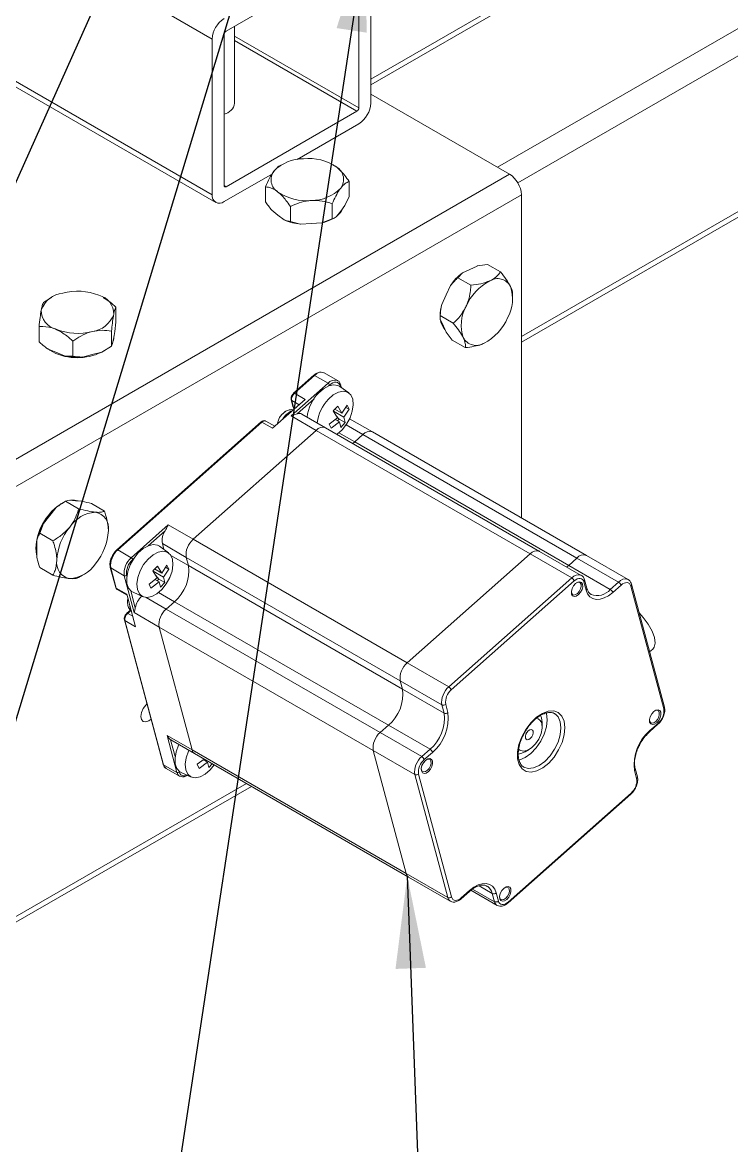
# Model space of a CAD drawing. Header units: millimetres. Extents: x 15 to 589, y 5 to 415.
# Drawn here: x 278.84 to 304.14, y 116.8 to 156.88 of the extents above; entities that cross this region are included whole.
import ezdxf

# ---------------------------------------------------------------- set-up
doc = ezdxf.new("R2010")
doc.units = ezdxf.units.MM
doc.dimstyles.new('SLDDIMSTYLE0', dxfattribs={"dimtxt": 0.18, "dimasz": 3.302, "dimexe": 0, "dimexo": 0.0625, "dimgap": 0, "dimtad": 0, "dimtih": 1, "dimtoh": 1, "dimdec": 0, "dimrnd": 1e-09, "dimzin": 0, "dimdsep": 46, "dimtxsty": 'Standard', "dimsah": 1, "dimcen": 0.09, "dimadec": 0, "dimazin": 0, "dimtfac": 3.302, "dimtdec": 0, "dimtofl": 0, "dimtmove": 0, "dimatfit": 3, "dimfxl": 1, "dimfrac": 2, "dimtolj": 1, "dimtzin": 0, "dimarcsym": 0})

msp = doc.modelspace()

# ---------------------------------------------------------------- linework, layer by layer
at = {"color": 7, "linetype": 'Continuous', "lineweight": 15}
for p, q in [((386.637, 209.908), (291.27, 154.853)), ((296.644, 145.466), (392.348, 200.715)), ((213.955, 191.897), (285.737, 150.458)), ((291.27, 153.998), (291.27, 159.551)), ((290.775, 159.265), (286.108, 156.571)), ((290.845, 153.835), (290.845, 159.224)), ((286.413, 153.998), (286.413, 156.747)), ((286.037, 156.448), (286.037, 151.059)), ((285.613, 156.285), (285.613, 150.732)), ((296.219, 151.467), (291.27, 154.325)), ((286.108, 151.018), (290.775, 153.712)), ((288.643, 151.992), (290.845, 153.263)), ((288.088, 151.802), (288.019, 151.762)), ((289.937, 151.796), (289.926, 151.802)), ((277.835, 140.854), (296.219, 151.467)), ((286.037, 150.487), (287.76, 151.482)), ((290.499, 150.664), (290.499, 151.202)), ((296.644, 150.732), (278.259, 140.119)), ((287.515, 150.475), (287.515, 151.013)), ((296.644, 139.198), (296.644, 150.732)), ((288.403, 149.777), (288.403, 150.314)), ((289.895, 149.871), (289.895, 150.408)), ((290.197, 150.147), (290.348, 150.345)), ((290.499, 150.664), (290.348, 150.345)), ((287.737, 150.18), (287.959, 150.005)), ((287.959, 150.005), (288.181, 149.831)), ((289.964, 149.897), (289.996, 149.916)), ((290.046, 149.949), (290.197, 150.147)), ((288.776, 149.679), (289.149, 149.703)), ((289.149, 149.703), (289.521, 149.727)), ((289.895, 149.871), (289.521, 149.727)), ((294.379, 147.77), (294.538, 147.949)), ((294.802, 148.068), (294.538, 147.949)), ((295.065, 148.187), (294.802, 148.068)), ((295.434, 148.245), (295.899, 147.976)), ((294.117, 147.492), (293.96, 147.155)), ((294.379, 147.77), (294.844, 147.501)), ((293.96, 147.155), (293.803, 146.818)), ((296.333, 147.074), (296.333, 147.175)), ((279.819, 147.022), (279.592, 146.883)), ((279.885, 147.067), (279.816, 147.027)), ((281.735, 147.06), (281.724, 147.067)), ((282.177, 146.185), (282.177, 146.722)), ((293.745, 146.402), (293.745, 146.344)), ((293.751, 146.419), (294.216, 146.151)), ((279.432, 145.484), (279.432, 146.021)), ((282.177, 146.185), (282.137, 145.849)), ((293.753, 146.261), (293.86, 146.042)), ((293.86, 146.042), (293.966, 145.823)), ((280.644, 144.973), (280.644, 145.51)), ((282.017, 145.324), (282.017, 145.861)), ((282.057, 145.418), (282.097, 145.634)), ((282.097, 145.634), (282.137, 145.849)), ((282.105, 145.671), (282.105, 145.674)), ((294.178, 145.544), (293.966, 145.823)), ((294.178, 145.544), (294.643, 145.275)), ((279.735, 145.236), (280.038, 145.108)), ((280.038, 145.108), (280.341, 144.98)), ((281.33, 145.028), (281.673, 145.115)), ((282.017, 145.324), (281.673, 145.115)), ((281.761, 145.162), (281.794, 145.18)), ((280.987, 144.94), (281.33, 145.028)), ((289.236, 144.287), (288.519, 143.651)), ((289.607, 144.374), (289.597, 144.38)), ((290.087, 144.097), (289.607, 144.374)), ((288.428, 142.836), (289.746, 144.005)), ((289.265, 144.283), (288.548, 143.647)), ((289.746, 144.005), (289.265, 144.283)), ((290.075, 144.103), (290.087, 144.097)), ((290.484, 143.659), (290.168, 143.889)), ((290.221, 143.851), (290.196, 143.946)), ((288.548, 143.647), (288.93, 143.427)), ((287.769, 142.397), (288.93, 143.427)), ((288.431, 143.41), (288.495, 143.171)), ((288.448, 143.389), (288.512, 143.15)), ((288.512, 143.15), (288.526, 143.068)), ((289.932, 143.017), (290.092, 143.186)), ((290.092, 143.186), (290.243, 142.936)), ((290.243, 142.936), (290.432, 143.219)), ((290.379, 143.141), (290.498, 143.073)), ((290.432, 143.219), (290.498, 143.073)), ((289.319, 142.322), (288.428, 142.836)), ((289.66, 142.414), (288.812, 142.903)), ((289.791, 142.544), (290.083, 142.768)), ((290.083, 142.768), (289.932, 143.017)), ((290.309, 142.79), (289.941, 143.002)), ((290.243, 142.936), (289.992, 143.081)), ((290.002, 142.706), (290.149, 142.621)), ((290.146, 142.721), (290.036, 142.844)), ((290.086, 142.657), (290.146, 142.721)), ((290.146, 142.721), (290.357, 142.599)), ((290.498, 143.073), (290.309, 142.79)), ((290.309, 142.79), (290.357, 142.599)), ((291.332, 142.264), (290.513, 142.736)), ((290.521, 142.732), (290.518, 142.745)), ((287.358, 142.621), (282.215, 138.061)), ((287.387, 142.617), (282.244, 138.057)), ((289.319, 142.322), (284.934, 138.434)), ((287.769, 142.397), (287.387, 142.617)), ((287.848, 142.467), (287.523, 142.654)), ((296.955, 137.913), (289.319, 142.322)), ((297.297, 138.005), (289.66, 142.414)), ((289.857, 142.397), (289.791, 142.544)), ((290.149, 142.621), (289.857, 142.397)), ((290.197, 142.43), (290.149, 142.621)), ((290.357, 142.599), (290.197, 142.43)), ((290.627, 141.855), (290.696, 141.912)), ((290.696, 141.912), (290.99, 142.173)), ((298.333, 137.504), (290.696, 141.912)), ((298.627, 137.764), (290.99, 142.173)), ((298.968, 137.856), (291.332, 142.264)), ((280.046, 139.567), (279.817, 139.281)), ((280.381, 139.793), (280.276, 139.732)), ((280.381, 139.793), (280.506, 139.833)), ((280.381, 139.793), (280.846, 139.524)), ((280.736, 139.812), (280.506, 139.833)), ((280.966, 139.791), (280.736, 139.812)), ((281.3, 139.71), (281.765, 139.442)), ((279.817, 139.281), (279.587, 138.996)), ((279.462, 138.649), (279.587, 138.996)), ((282.725, 137.779), (284.043, 138.948)), ((284.043, 138.948), (284.934, 138.434)), ((279.357, 138.403), (279.357, 138.097)), ((279.462, 138.649), (279.927, 138.381)), ((283.891, 138.07), (283.835, 138.279)), ((284.684, 137.79), (283.835, 138.279)), ((292.571, 134.025), (284.934, 138.434)), ((279.357, 138.097), (279.357, 137.791)), ((282.244, 138.057), (282.725, 137.779)), ((284.05, 137.954), (283.734, 138.184)), ((296.955, 137.913), (292.571, 134.025)), ((298.44, 137.056), (296.955, 137.913)), ((298.782, 137.148), (297.297, 138.005)), ((283.498, 137.312), (283.658, 137.481)), ((283.658, 137.481), (283.809, 137.231)), ((283.809, 137.231), (283.998, 137.514)), ((283.998, 137.514), (284.064, 137.368)), ((284.762, 137.496), (284.684, 137.79)), ((292.321, 133.381), (284.684, 137.79)), ((292.399, 133.087), (284.762, 137.496)), ((298.333, 137.504), (298.264, 137.447)), ((298.627, 137.764), (298.333, 137.504)), ((299.818, 136.646), (298.333, 137.504)), ((300.112, 136.907), (298.627, 137.764)), ((300.453, 136.998), (298.968, 137.856)), ((279.462, 137.423), (279.927, 137.155)), ((280.846, 137.073), (280.989, 137.155)), ((281.977, 137.433), (282.169, 136.716)), ((281.994, 137.413), (282.186, 136.695)), ((282.475, 137.135), (281.994, 137.413)), ((282.828, 135.817), (282.475, 137.135)), ((283.649, 137.063), (283.498, 137.312)), ((283.875, 137.085), (283.507, 137.297)), ((283.809, 137.231), (283.558, 137.376)), ((283.712, 137.016), (283.602, 137.139)), ((284.064, 137.368), (283.875, 137.085)), ((283.875, 137.085), (283.923, 136.894)), ((283.945, 137.436), (284.064, 137.368)), ((282.186, 136.695), (282.568, 136.475)), ((283.357, 136.839), (283.649, 137.063)), ((283.423, 136.692), (283.357, 136.839)), ((283.715, 136.916), (283.423, 136.692)), ((283.568, 137.001), (283.715, 136.916)), ((283.652, 136.952), (283.712, 137.016)), ((283.712, 137.016), (283.923, 136.894)), ((283.763, 136.725), (283.715, 136.916)), ((283.923, 136.894), (283.763, 136.725)), ((294.055, 133.168), (298.44, 137.056)), ((298.529, 136.947), (294.144, 133.059)), ((298.954, 136.622), (298.876, 136.916)), ((298.98, 136.689), (298.902, 136.983)), ((299.818, 136.646), (300.112, 136.907)), ((300.201, 136.798), (299.907, 136.537)), ((301.722, 132.381), (300.547, 136.767)), ((301.748, 132.448), (300.573, 136.833)), ((282.223, 136.643), (282.578, 136.438)), ((282.879, 135.314), (282.568, 136.475)), ((282.786, 136.542), (283.143, 136.384)), ((282.693, 135.907), (282.568, 135.796)), ((283.969, 135.947), (284.262, 136.207)), ((291.606, 131.538), (283.969, 135.947)), ((291.899, 131.799), (284.262, 136.207)), ((282.48, 135.555), (283.858, 130.412)), ((282.497, 135.534), (283.875, 130.391)), ((282.879, 135.314), (282.497, 135.534)), ((283.719, 135.302), (282.828, 135.817)), ((283.719, 135.302), (284.894, 130.917)), ((291.356, 130.894), (283.719, 135.302)), ((301.221, 134.414), (301.339, 134.518)), ((294.055, 133.168), (292.571, 134.025)), ((292.321, 133.381), (292.399, 133.087)), ((293.805, 132.524), (292.321, 133.381)), ((293.884, 132.23), (292.399, 133.087)), ((293.884, 132.23), (293.805, 132.524)), ((293.944, 132.543), (294.023, 132.25)), ((297.331, 132.152), (297.366, 132.06)), ((297.366, 132.06), (297.386, 131.892)), ((297.386, 131.729), (297.386, 131.892)), ((297.859, 132.194), (297.83, 132.212)), ((301.228, 131.606), (301.522, 131.866)), ((291.899, 131.799), (291.606, 131.538)), ((293.09, 130.681), (291.606, 131.538)), ((293.384, 130.941), (291.899, 131.799)), ((301.224, 131.572), (301.518, 131.832)), ((284.003, 131.431), (284.894, 130.917)), ((284.356, 130.113), (284.003, 131.431)), ((284.137, 131.277), (284.13, 131.281)), ((284.137, 131.277), (284.985, 130.787)), ((292.53, 126.509), (284.894, 130.917)), ((284.985, 130.787), (292.622, 126.378)), ((291.356, 130.894), (292.53, 126.509)), ((292.84, 130.037), (291.356, 130.894)), ((293.09, 130.681), (293.384, 130.941)), ((293.473, 130.832), (293.179, 130.572)), ((296.785, 130.851), (296.927, 130.933)), ((283.875, 130.391), (284.356, 130.113)), ((283.967, 130.26), (284.447, 129.983)), ((285.081, 130.404), (285.324, 130.591)), ((285.147, 130.258), (285.081, 130.404)), ((285.439, 130.481), (285.147, 130.258)), ((285.292, 130.566), (285.439, 130.481)), ((285.376, 130.518), (285.402, 130.546)), ((285.487, 130.291), (285.439, 130.481)), ((285.613, 130.424), (285.487, 130.291)), ((284.46, 129.976), (284.447, 129.983)), ((284.51, 130.107), (284.867, 129.949)), ((294.015, 125.651), (292.84, 130.037)), ((292.979, 130.056), (294.154, 125.671)), ((300.757, 129.894), (300.678, 130.188)), ((300.783, 129.961), (300.704, 130.255)), ((278.135, 124.493), (287.011, 129.617)), ((296.168, 125.457), (300.553, 129.345)), ((296.172, 125.491), (300.557, 129.379)), ((294.015, 125.651), (292.53, 126.509)), ((292.622, 126.378), (294.107, 125.521)), ((294.496, 125.606), (294.79, 125.866)), ((294.501, 125.64), (294.794, 125.9)), ((294.79, 125.866), (294.873, 125.934)), ((294.845, 125.911), (295.778, 125.372)), ((295.687, 125.502), (295.608, 125.796)), ((295.747, 125.815), (295.826, 125.522))]:
    msp.add_line(p, q, dxfattribs=at)
at = {"color": 8, "linetype": 'Continuous', "lineweight": 15}
for p, q in [((386.813, 209.806), (291.27, 154.65)), ((295.796, 151.712), (391.621, 207.03)), ((392.046, 206.296), (296.52, 151.15)), ((296.644, 145.669), (392.253, 200.863)), ((285.613, 156.285), (214.189, 197.517)), ((213.955, 192.1), (285.613, 150.732)), ((286.413, 156.394), (290.845, 153.835)), ((290.775, 153.712), (286.413, 156.23)), ((286.037, 151.059), (286.108, 151.018)), ((289.799, 143.94), (289.766, 143.91)), ((290.189, 143.874), (290.18, 143.906)), ((288.714, 143.235), (288.448, 143.389)), ((288.576, 143.113), (288.512, 143.15)), ((289.245, 143.448), (288.643, 142.915)), ((290.99, 142.173), (290.388, 142.52)), ((290.131, 142.238), (290.696, 141.912)), ((283.934, 138.739), (283.332, 138.205)), ((282.811, 137.743), (282.778, 137.714)), ((284.138, 137.856), (284.762, 137.496)), ((282.558, 137.147), (282.567, 137.114)), ((282.707, 136.593), (282.868, 135.991)), ((283.258, 136.357), (283.969, 135.947)), ((283.697, 136.533), (284.262, 136.207)), ((282.707, 135.89), (282.597, 135.792)), ((282.597, 135.792), (282.779, 135.687)), ((284.13, 131.281), (284.291, 130.679)), ((284.431, 130.158), (284.439, 130.125)), ((278.259, 124.768), (286.835, 129.719)), ((295.687, 125.502), (294.904, 125.954)), ((295.608, 125.796), (295.137, 126.067))]:
    msp.add_line(p, q, dxfattribs=at)
at = {"color": 7, "linetype": 'Continuous', "lineweight": 15, "flags": 128}
for points in [[(290.281, 150.258), (290.197, 150.104), (290.057, 149.964)], [(282.105, 145.671), (282.097, 145.59), (282.074, 145.508)], [(280.038, 145.065), (279.816, 145.183), (279.757, 145.226)], [(281.761, 145.162), (281.735, 145.147), (281.673, 145.115)], [(289.408, 143.654), (289.585, 143.809), (289.768, 143.911), (289.944, 143.952), (290.098, 143.928), (290.168, 143.889)], [(290.18, 143.906), (290.159, 143.959), (290.127, 144), (290.085, 144.028), (290.035, 144.04), (289.98, 144.037), (289.921, 144.019), (289.86, 143.986), (289.799, 143.94)], [(289.757, 143.434), (289.934, 143.588), (290.117, 143.686), (290.29, 143.719), (290.44, 143.686), (290.555, 143.587), (290.625, 143.432), (290.644, 143.234), (290.612, 143.007), (290.53, 142.771), (290.405, 142.545), (290.248, 142.346), (290.07, 142.192), (290.058, 142.184)], [(280.555, 139.828), (280.698, 139.834), (280.829, 139.804)], [(279.357, 137.84), (279.344, 137.888), (279.32, 138.118)], [(282.786, 136.542), (282.732, 136.573), (282.629, 136.688), (282.571, 136.855), (282.562, 137.061), (282.602, 137.29), (282.689, 137.526), (282.816, 137.751), (282.974, 137.949)], [(283.323, 137.729), (283.5, 137.883), (283.683, 137.981), (283.856, 138.014), (284.006, 137.98), (284.121, 137.882), (284.191, 137.727), (284.21, 137.529), (284.178, 137.302), (284.096, 137.066), (283.971, 136.84), (283.814, 136.641), (283.636, 136.487), (283.454, 136.389), (283.28, 136.356), (283.13, 136.39), (283.016, 136.488), (282.946, 136.643), (282.927, 136.842), (282.959, 137.068), (283.041, 137.304), (283.166, 137.531), (283.323, 137.729)], [(282.974, 137.949), (283.151, 138.104), (283.334, 138.206), (283.51, 138.247), (283.664, 138.223), (283.734, 138.184)], [(298.428, 136.557), (298.433, 136.523), (298.464, 136.469), (298.516, 136.446), (298.581, 136.459), (298.65, 136.503), (298.712, 136.574), (298.757, 136.661), (298.779, 136.749), (298.775, 136.826)], [(298.83, 136.834), (298.836, 136.744), (298.81, 136.642), (298.757, 136.542), (298.685, 136.46), (298.605, 136.408), (298.53, 136.394), (298.47, 136.42), (298.434, 136.482), (298.429, 136.571), (298.455, 136.674), (298.507, 136.774), (298.579, 136.856), (298.659, 136.908), (298.735, 136.922), (298.795, 136.896), (298.83, 136.834)], [(298.876, 136.916), (298.856, 136.965), (298.827, 137.002), (298.789, 137.027), (298.744, 137.038), (298.694, 137.036), (298.64, 137.019), (298.584, 136.989), (298.529, 136.947)], [(298.775, 136.826), (298.744, 136.879), (298.692, 136.902), (298.627, 136.89), (298.618, 136.886)], [(300.547, 136.767), (300.528, 136.815), (300.498, 136.853), (300.461, 136.878), (300.415, 136.889), (300.365, 136.886), (300.311, 136.87), (300.256, 136.84), (300.201, 136.798)], [(299.907, 136.537), (299.757, 136.422), (299.604, 136.34), (299.456, 136.294), (299.317, 136.286), (299.193, 136.317), (299.089, 136.386), (299.008, 136.489), (298.954, 136.622)], [(300.848, 135.808), (300.988, 135.649), (301.168, 135.401), (301.306, 135.155), (301.391, 134.926), (301.419, 134.73), (301.387, 134.582), (301.339, 134.518)], [(283.283, 132.558), (283.242, 132.519), (283.15, 132.395), (283.089, 132.254), (283.067, 132.116), (283.089, 132.004), (283.15, 131.933), (283.242, 131.915), (283.35, 131.953), (283.429, 132.012)], [(298.17, 131.946), (298.199, 131.719), (298.175, 131.461), (298.099, 131.188), (297.975, 130.916), (297.813, 130.664), (297.621, 130.446), (297.413, 130.278), (297.201, 130.168), (296.998, 130.124), (296.817, 130.149), (296.67, 130.241), (296.565, 130.395), (296.51, 130.601), (296.508, 130.845), (296.559, 131.113), (296.659, 131.387), (296.803, 131.651), (296.982, 131.888), (297.183, 132.083), (297.395, 132.223), (297.605, 132.3), (297.798, 132.31), (297.963, 132.251), (298.09, 132.127), (298.17, 131.946)], [(301.618, 132.264), (301.624, 132.175), (301.598, 132.073), (301.545, 131.973), (301.473, 131.89), (301.394, 131.838), (301.318, 131.824), (301.258, 131.85), (301.222, 131.913), (301.217, 132.002), (301.243, 132.104), (301.295, 132.204), (301.367, 132.286), (301.447, 132.339), (301.523, 132.353), (301.583, 132.326), (301.618, 132.264)], [(301.563, 132.256), (301.532, 132.31), (301.48, 132.333), (301.415, 132.32), (301.406, 132.316)], [(296.551, 130.554), (296.584, 130.562), (296.785, 130.647), (296.986, 130.794), (297.174, 130.992), (297.335, 131.228), (297.459, 131.485), (297.536, 131.747), (297.563, 131.994), (297.536, 132.212)], [(301.216, 131.987), (301.221, 131.953), (301.252, 131.899), (301.304, 131.877), (301.369, 131.889), (301.438, 131.934), (301.5, 132.005), (301.545, 132.091), (301.567, 132.179), (301.563, 132.256)], [(296.542, 130.951), (296.593, 130.906), (296.713, 130.871), (296.857, 130.899), (297.008, 130.989), (297.151, 131.13), (297.269, 131.307), (297.35, 131.502), (297.385, 131.692), (297.371, 131.857)], [(297.063, 131.585), (297.039, 131.628), (296.997, 131.646), (296.945, 131.636), (296.89, 131.6), (296.84, 131.544), (296.804, 131.475), (296.786, 131.404), (296.79, 131.343), (296.814, 131.3), (296.856, 131.282), (296.908, 131.291), (296.963, 131.327), (297.013, 131.384), (297.049, 131.453), (297.067, 131.523), (297.063, 131.585)], [(284.51, 130.107), (284.456, 130.138), (284.353, 130.254), (284.295, 130.42), (284.286, 130.626), (284.326, 130.855), (284.413, 131.092), (284.423, 131.112)], [(285.681, 130.385), (285.538, 130.207), (285.36, 130.053), (285.178, 129.955), (285.004, 129.922), (284.854, 129.956), (284.74, 130.054), (284.67, 130.209), (284.651, 130.407), (284.683, 130.634), (284.765, 130.87), (284.781, 130.905)], [(296.785, 130.851), (296.63, 130.785), (296.529, 130.77)], [(293.071, 130.241), (293.077, 130.209), (293.107, 130.155), (293.159, 130.133), (293.224, 130.145), (293.293, 130.19), (293.355, 130.261), (293.4, 130.347), (293.423, 130.435), (293.418, 130.512)], [(293.474, 130.52), (293.479, 130.431), (293.453, 130.328), (293.401, 130.229), (293.329, 130.146), (293.249, 130.094), (293.173, 130.08), (293.113, 130.106), (293.078, 130.169), (293.072, 130.258), (293.098, 130.36), (293.151, 130.46), (293.223, 130.542), (293.302, 130.595), (293.378, 130.609), (293.438, 130.582), (293.474, 130.52)], [(293.418, 130.512), (293.388, 130.566), (293.336, 130.588), (293.27, 130.576), (293.247, 130.565)], [(294.794, 125.9), (294.945, 126.016), (295.097, 126.098), (295.246, 126.144), (295.385, 126.151), (295.509, 126.12), (295.613, 126.052), (295.693, 125.949), (295.747, 125.815)], [(295.865, 125.679), (295.87, 125.645), (295.901, 125.591), (295.953, 125.568), (296.018, 125.58), (296.087, 125.625), (296.149, 125.696), (296.194, 125.782), (296.216, 125.871), (296.212, 125.948), (296.212, 125.948)], [(296.267, 125.955), (296.273, 125.866), (296.247, 125.764), (296.194, 125.664), (296.122, 125.582), (296.043, 125.53), (295.967, 125.516), (295.907, 125.542), (295.871, 125.604), (295.866, 125.693), (295.892, 125.796), (295.945, 125.896), (296.016, 125.978), (296.096, 126.03), (296.172, 126.044), (296.232, 126.018), (296.267, 125.955)], [(296.212, 125.948), (296.181, 126.001), (296.129, 126.024), (296.064, 126.012), (296.055, 126.008)], [(294.154, 125.671), (294.174, 125.622), (294.203, 125.585), (294.241, 125.56), (294.286, 125.549), (294.337, 125.552), (294.391, 125.568), (294.446, 125.598), (294.501, 125.64)], [(295.826, 125.522), (295.845, 125.473), (295.875, 125.435), (295.913, 125.411), (295.958, 125.399), (296.008, 125.402), (296.062, 125.419), (296.118, 125.449), (296.172, 125.491)]]:
    msp.add_lwpolyline(points, dxfattribs=at)
at = {"color": 8, "linetype": 'Continuous', "lineweight": 15, "flags": 128}
for points in [[(289.265, 144.283), (289.257, 144.287), (289.25, 144.289), (289.243, 144.29), (289.238, 144.288), (289.236, 144.287)], [(288.548, 143.647), (288.54, 143.651), (288.533, 143.653), (288.526, 143.654), (288.521, 143.652), (288.519, 143.651)], [(282.675, 136.075), (282.687, 135.965), (282.727, 135.881)], [(296.719, 130.314), (296.73, 130.307), (296.891, 130.257), (297.079, 130.276), (297.28, 130.361), (297.481, 130.508), (297.669, 130.706), (297.83, 130.942), (297.954, 131.199), (298.031, 131.461), (298.058, 131.709), (298.031, 131.926)], [(298.031, 131.926), (297.954, 132.098), (297.859, 132.194)], [(284.439, 130.125), (284.461, 130.071), (284.493, 130.03), (284.535, 130.003), (284.584, 129.99), (284.64, 129.994), (284.699, 130.012), (284.713, 130.018)]]:
    msp.add_lwpolyline(points, dxfattribs=at)
at = {"color": 7, "linetype": 'Continuous', "lineweight": 15}
for centre, radius, start, end in [((286.534, 156.243), 0.922, 122.6057, 177.3943), ((286.191, 156.441), 0.154, 122.606, 177.394), ((285.941, 154.075), 0.478, 281.622, 350.7373), ((290.349, 154.04), 0.922, 302.6053, 357.3946), ((290.692, 153.842), 0.154, 302.6061, 357.3944), ((288.86, 150.569), 1.448, 89.8028, 136.0979), ((289.043, 150.222), 1.804, 55.8579, 95.6512), ((288.223, 151.264), 0.51, 142.6924, 238.8282), ((289.791, 151.279), 0.51, 322.6927, 58.8279), ((295.723, 150.69), 0.922, 2.6062, 57.394), ((285.871, 150.69), 0.262, 170.7863, 309.2032), ((286.08, 151.052), 0.0437, 170.7869, 309.2009), ((288.971, 152.32), 1.804, 235.858, 275.6511), ((289.154, 151.973), 1.448, 269.8036, 316.0971), ((289.153, 151.345), 1.66, 282.8332, 299.2515), ((288.953, 151.624), 1.953, 246.7047, 264.8043), ((295.795, 146.368), 2.019, 128.4801, 146.1804), ((296.385, 146.009), 1.864, 117.8759, 156.7845), ((295.792, 147.215), 0.522, 27.6047, 122.161), ((280.397, 146.284), 0.946, 97.2076, 159.4362), ((280.8, 145.177), 2.111, 68.5811, 104.3065), ((281.408, 146.473), 0.689, 358.583, 76.3227), ((294.955, 147.013), 1.374, 330.8362, 18.8515), ((295.351, 146.387), 1.607, 164.4488, 179.4399), ((295.872, 146.075), 1.374, 150.836, 198.8515), ((280.201, 146.599), 0.689, 178.583, 256.3227), ((281.212, 146.788), 0.946, 277.2076, 339.4362), ((294.441, 147.078), 1.864, 297.876, 336.7843), ((280.809, 147.895), 2.111, 248.5811, 284.3065), ((294.377, 146.344), 0.622, 189.9716, 222.035), ((295.035, 145.873), 0.522, 207.6053, 302.1605), ((280.798, 146.917), 2.003, 247.6934, 298.3549), ((280.805, 147.223), 2.29, 258.3112, 274.5769), ((289.682, 143.899), 0.125, 19.3665, 59.0418), ((288.733, 143.427), 0.288, 130.0853, 187.5034), ((290.513, 142.599), 1.528, 136.3208, 172.5959), ((288.528, 143.18), 0.0342, 196.0929, 242.3136), ((290.801, 142.433), 1.446, 136.1853, 173.9504), ((288.715, 142.723), 0.205, 61.8212, 110.4601), ((289.553, 142.13), 0.303, 69.2874, 140.7097), ((291.225, 141.981), 0.303, 69.2883, 140.7087), ((281.316, 138.031), 1.998, 124.9314, 177.4859), ((281.038, 138.429), 1.509, 120.3069, 131.0687), ((281.519, 138.216), 1.187, 93.4296, 146.565), ((281.343, 138.839), 0.572, 350.7484, 79.453), ((281.467, 137.925), 2.164, 150.3448, 167.2435), ((282.062, 137.594), 1.995, 140.2281, 177.3606), ((279.914, 138.839), 1.995, 320.2281, 357.3605), ((284.462, 138.385), 0.636, 146.1655, 189.5731), ((285.397, 137.884), 0.719, 130.0855, 187.5033), ((282.707, 137.507), 0.719, 130.0857, 187.5032), ((297.19, 137.722), 0.303, 69.2874, 140.7097), ((298.861, 137.572), 0.303, 69.2883, 140.7087), ((280.633, 137.594), 0.572, 170.7486, 259.4528), ((280.458, 138.216), 1.187, 273.4298, 326.5648), ((283.188, 137.229), 0.719, 130.0857, 187.5032), ((283.186, 137.23), 0.633, 130.0857, 187.5029), ((282.661, 137.673), 0.124, 19.3654, 59.0451), ((283.336, 137.308), 1.439, 310.0856, 7.503), ((282.01, 137.443), 0.0342, 196.1147, 242.302), ((282.507, 137.204), 0.0762, 244.5442, 311.6155), ((298.334, 136.878), 0.207, 19.3594, 59.0471), ((300.005, 136.729), 0.207, 19.3623, 59.0461), ((283.675, 135.829), 0.823, 135.312, 168.6455), ((299.711, 136.468), 0.207, 19.3623, 59.0461), ((284.432, 135.396), 0.719, 130.0852, 187.5034), ((282.782, 135.572), 0.288, 130.0854, 187.5034), ((293.034, 133.475), 0.719, 130.0855, 187.5033), ((290.973, 132.899), 1.439, 310.0856, 7.503), ((294.519, 132.618), 0.719, 130.0855, 187.5033), ((293.949, 132.99), 0.207, 19.3603, 59.0482), ((294.515, 132.619), 0.576, 130.0855, 187.5032), ((293.86, 132.638), 0.127, 244.5374, 311.627), ((301.152, 132.306), 0.576, 310.0856, 7.5028), ((292.458, 132.042), 1.439, 310.0856, 7.503), ((292.454, 132.043), 1.583, 310.0857, 7.503), ((293.939, 132.345), 0.127, 244.5376, 311.6268), ((297.132, 131.815), 0.242, 10.0006, 78.4837), ((292.069, 130.988), 0.719, 130.0852, 187.5034), ((302.248, 130.395), 1.583, 130.0856, 187.503), ((285.093, 130.96), 0.203, 192.066, 238.1439), ((293.554, 130.131), 0.719, 130.0852, 187.5034), ((292.984, 130.503), 0.207, 19.3598, 59.0467), ((293.277, 130.763), 0.207, 19.362, 59.0465), ((293.55, 130.131), 0.576, 130.0857, 187.503), ((284.389, 130.182), 0.0762, 244.5428, 311.6161), ((292.895, 130.151), 0.127, 244.5382, 311.6262), ((300.187, 129.819), 0.576, 310.086, 7.5027), ((292.729, 126.551), 0.203, 192.066, 238.1439), ((294.07, 125.766), 0.127, 244.5392, 311.6259), ((295.663, 125.91), 0.127, 244.5386, 311.6257), ((295.741, 125.617), 0.127, 244.5381, 311.6262)]:
    msp.add_arc(centre, radius, start, end, dxfattribs=at)
at = {"color": 8, "linetype": 'Continuous', "lineweight": 15}
for centre, radius, start, end in [((289.503, 144.086), 0.309, 72.2318, 140.2957), ((289.984, 143.807), 0.31, 72.9596, 140.1967), ((290.156, 143.938), 0.0411, 307.2988, 10.3059), ((288.464, 143.42), 0.0343, 196.0431, 242.2844), ((288.683, 142.438), 0.622, 109.2166, 153.9105), ((287.369, 142.597), 0.0266, 49.0497, 115.5017), ((287.481, 142.541), 0.121, 69.2868, 140.7103), ((282.226, 138.037), 0.0266, 49.0587, 115.4867), ((298.676, 136.862), 0.305, 70.6498, 140.5196), ((282.202, 136.726), 0.0342, 196.0971, 242.3229), ((282.265, 136.712), 0.0813, 192.061, 238.1433), ((298.834, 136.971), 0.0684, 307.2694, 10.3349), ((298.913, 136.677), 0.0684, 307.2809, 10.2991), ((300.348, 136.713), 0.305, 70.6501, 140.5193), ((300.506, 136.821), 0.0684, 307.271, 10.334), ((299.351, 137.027), 0.602, 248.3545, 320.8375), ((282.513, 135.565), 0.0343, 196.0656, 242.2496), ((282.58, 135.772), 0.0265, 49.0339, 115.5082), ((301.681, 132.436), 0.0684, 307.2802, 10.2996), ((301.493, 131.852), 0.0322, 320.5243, 24.8157), ((301.2, 131.592), 0.0319, 318.9872, 25.0464), ((283.891, 130.421), 0.0342, 196.0936, 242.3145), ((284.074, 130.433), 0.203, 192.0655, 238.1426), ((284.555, 130.156), 0.203, 192.0655, 238.1426), ((300.638, 130.242), 0.0673, 306.6597, 10.443), ((300.717, 129.948), 0.0672, 306.6312, 10.9485), ((300.528, 129.365), 0.0323, 320.5808, 24.7909), ((294.765, 125.887), 0.0322, 320.5775, 24.7944), ((295.209, 125.71), 0.408, 12.118, 57.0321), ((294.213, 125.693), 0.202, 191.989, 239.7856), ((294.472, 125.627), 0.0322, 320.4891, 24.8244), ((295.885, 125.544), 0.202, 191.9881, 239.7848), ((296.143, 125.477), 0.0322, 320.488, 24.8319)]:
    msp.add_arc(centre, radius, start, end, dxfattribs=at)
at = {"color": 7, "linetype": 'Continuous', "lineweight": 15}
for points, knots in [([(287.817, 151.573), (287.764, 151.494), (287.658, 151.337), (287.562, 151.12), (287.515, 151.013)], [0, 0, 0, 0, 0.503997, 1, 1, 1, 1]), ([(288.02, 151.759), (288.011, 151.755), (287.959, 151.732), (287.889, 151.664), (287.83, 151.589), (287.817, 151.573)], [0, 0, 0, 0, 0.141599, 0.817848, 1, 1, 1, 1]), ([(290.055, 151.715), (290.048, 151.721), (290.009, 151.752), (289.972, 151.765), (289.941, 151.776)], [0, 0, 0, 0, 0.187643, 1, 1, 1, 1]), ([(290.499, 151.202), (290.447, 151.277), (290.307, 151.479), (290.153, 151.624), (290.055, 151.715)], [0, 0, 0, 0, 0.371085, 1, 1, 1, 1]), ([(290.197, 150.969), (290.25, 151.029), (290.356, 151.149), (290.452, 151.184), (290.499, 151.202)], [0, 0, 0, 0, 0.503997, 1, 1, 1, 1]), ([(287.515, 151.013), (287.548, 151.008), (287.681, 150.991), (287.835, 150.924), (287.951, 150.833), (287.959, 150.827)], [0, 0, 0, 0, 0.2405903, 0.9527635, 1, 1, 1, 1]), ([(287.959, 150.827), (288.056, 150.736), (288.211, 150.591), (288.351, 150.389), (288.403, 150.314)], [0, 0, 0, 0, 0.628915, 1, 1, 1, 1]), ([(289.895, 150.408), (289.936, 150.501), (290.02, 150.69), (290.125, 150.871), (290.184, 150.952), (290.197, 150.969)], [0, 0, 0, 0, 0.432386, 0.879552, 1, 1, 1, 1]), ([(287.737, 150.18), (287.696, 150.23), (287.62, 150.323), (287.548, 150.427), (287.515, 150.475)], [0, 0, 0, 0, 0.535032, 1, 1, 1, 1]), ([(288.403, 150.314), (288.505, 150.359), (288.713, 150.45), (288.97, 150.511), (289.117, 150.523), (289.149, 150.525)], [0, 0, 0, 0, 0.432384, 0.87955, 1, 1, 1, 1]), ([(289.149, 150.525), (289.28, 150.524), (289.54, 150.522), (289.777, 150.446), (289.895, 150.408)], [0, 0, 0, 0, 0.503995, 1, 1, 1, 1]), ([(290.046, 149.949), (290.044, 149.947), (289.992, 149.908), (289.942, 149.889), (289.895, 149.871)], [0, 0, 0, 0, 0.038997, 1, 1, 1, 1]), ([(288.403, 149.777), (288.351, 149.784), (288.278, 149.794), (288.202, 149.823), (288.181, 149.831)], [0, 0, 0, 0, 0.717743, 1, 1, 1, 1]), ([(288.776, 149.679), (288.771, 149.68), (288.642, 149.702), (288.52, 149.74), (288.403, 149.777)], [0, 0, 0, 0, 0.039008, 1, 1, 1, 1]), ([(295.065, 148.187), (295.07, 148.188), (295.187, 148.214), (295.313, 148.23), (295.434, 148.245)], [0, 0, 0, 0, 0.039, 1, 1, 1, 1]), ([(295.899, 147.976), (295.86, 147.925), (295.781, 147.82), (295.637, 147.715), (295.535, 147.667), (295.514, 147.657)], [0, 0, 0, 0, 0.432381, 0.879553, 1, 1, 1, 1]), ([(296.255, 147.457), (296.209, 147.538), (296.118, 147.701), (295.972, 147.885), (295.899, 147.976)], [0, 0, 0, 0, 0.503999, 1, 1, 1, 1]), ([(294.117, 147.492), (294.161, 147.545), (294.244, 147.645), (294.336, 147.73), (294.379, 147.77)], [0, 0, 0, 0, 0.535026, 1, 1, 1, 1]), ([(294.844, 147.501), (294.839, 147.439), (294.821, 147.195), (294.759, 146.934), (294.677, 146.755), (294.672, 146.744)], [0, 0, 0, 0, 0.240585, 0.952758, 1, 1, 1, 1]), ([(295.514, 147.657), (295.413, 147.62), (295.212, 147.546), (294.966, 147.516), (294.844, 147.501)], [0, 0, 0, 0, 0.504001, 1, 1, 1, 1]), ([(296.328, 147.175), (296.329, 147.193), (296.333, 147.254), (296.303, 147.354), (296.263, 147.439), (296.255, 147.457)], [0, 0, 0, 0, 0.245512, 0.839897, 1, 1, 1, 1]), ([(279.592, 146.883), (279.581, 146.862), (279.559, 146.82), (279.531, 146.716), (279.515, 146.634), (279.512, 146.616)], [0, 0, 0, 0, 0.432383, 0.879554, 1, 1, 1, 1]), ([(282.177, 146.722), (282.107, 146.787), (281.965, 146.918), (281.809, 147.003), (281.73, 147.046)], [0, 0, 0, 0, 0.498882, 1, 1, 1, 1]), ([(282.097, 146.456), (282.111, 146.522), (282.139, 146.654), (282.165, 146.7), (282.177, 146.722)], [0, 0, 0, 0, 0.503998, 1, 1, 1, 1]), ([(293.751, 146.419), (293.758, 146.515), (293.769, 146.648), (293.796, 146.78), (293.803, 146.818)], [0, 0, 0, 0, 0.71775, 1, 1, 1, 1]), ([(294.672, 146.744), (294.591, 146.603), (294.461, 146.379), (294.282, 146.212), (294.216, 146.151)], [0, 0, 0, 0, 0.628919, 1, 1, 1, 1]), ([(279.512, 146.616), (279.498, 146.531), (279.47, 146.362), (279.444, 146.134), (279.432, 146.021)], [0, 0, 0, 0, 0.504003, 1, 1, 1, 1]), ([(282.017, 145.861), (282.028, 145.958), (282.05, 146.156), (282.078, 146.349), (282.094, 146.437), (282.097, 146.456)], [0, 0, 0, 0, 0.432383, 0.879554, 1, 1, 1, 1]), ([(293.753, 146.261), (293.753, 146.263), (293.741, 146.324), (293.746, 146.372), (293.751, 146.419)], [0, 0, 0, 0, 0.038999, 1, 1, 1, 1]), ([(279.432, 146.021), (279.477, 146.024), (279.658, 146.035), (279.868, 146), (280.028, 145.934), (280.038, 145.93)], [0, 0, 0, 0, 0.240595, 0.952764, 1, 1, 1, 1]), ([(280.038, 145.93), (280.171, 145.859), (280.382, 145.747), (280.573, 145.574), (280.644, 145.51)], [0, 0, 0, 0, 0.628919, 1, 1, 1, 1]), ([(281.33, 145.85), (281.451, 145.871), (281.691, 145.913), (281.909, 145.878), (282.017, 145.861)], [0, 0, 0, 0, 0.503998, 1, 1, 1, 1]), ([(294.216, 146.151), (294.279, 146.071), (294.406, 145.911), (294.518, 145.737), (294.562, 145.649), (294.572, 145.631)], [0, 0, 0, 0, 0.43238, 0.87955, 1, 1, 1, 1]), ([(280.644, 145.51), (280.738, 145.573), (280.929, 145.7), (281.166, 145.804), (281.302, 145.842), (281.33, 145.85)], [0, 0, 0, 0, 0.432383, 0.879554, 1, 1, 1, 1]), ([(294.572, 145.631), (294.601, 145.558), (294.659, 145.415), (294.649, 145.321), (294.643, 145.275)], [0, 0, 0, 0, 0.503998, 1, 1, 1, 1]), ([(279.735, 145.236), (279.679, 145.277), (279.575, 145.354), (279.477, 145.443), (279.432, 145.484)], [0, 0, 0, 0, 0.53503, 1, 1, 1, 1]), ([(282.057, 145.418), (282.056, 145.417), (282.042, 145.372), (282.029, 145.347), (282.017, 145.324)], [0, 0, 0, 0, 0.038987, 1, 1, 1, 1]), ([(294.643, 145.275), (294.749, 145.288), (294.963, 145.316), (295.184, 145.375), (295.29, 145.421), (295.313, 145.431)], [0, 0, 0, 0, 0.432381, 0.879553, 1, 1, 1, 1]), ([(280.644, 144.973), (280.573, 144.969), (280.474, 144.964), (280.37, 144.977), (280.341, 144.98)], [0, 0, 0, 0, 0.717746, 1, 1, 1, 1]), ([(280.987, 144.94), (280.983, 144.94), (280.864, 144.939), (280.752, 144.957), (280.644, 144.973)], [0, 0, 0, 0, 0.038992, 1, 1, 1, 1]), ([(289.592, 144.377), (289.563, 144.388), (289.498, 144.414), (289.38, 144.386), (289.29, 144.333), (289.243, 144.293), (289.236, 144.287)], [0, 0, 0, 0, 0.269964, 0.591333, 0.937532, 1, 1, 1, 1]), ([(290.196, 143.946), (290.188, 143.969), (290.167, 144.028), (290.122, 144.087), (290.078, 144.098), (290.07, 144.1)], [0, 0, 0, 0, 0.337793, 0.878052, 1, 1, 1, 1]), ([(288.519, 143.651), (288.506, 143.637), (288.475, 143.607), (288.441, 143.543), (288.422, 143.473), (288.428, 143.43), (288.431, 143.41)], [0, 0, 0, 0, 0.207916, 0.477542, 0.752421, 1, 1, 1, 1]), ([(288.074, 142.861), (288.07, 142.856), (288.031, 142.817), (287.985, 142.72), (287.947, 142.619), (287.944, 142.562), (287.944, 142.552)], [0, 0, 0, 0, 0.061152, 0.488744, 0.915753, 1, 1, 1, 1]), ([(288.07, 142.86), (288.072, 142.862), (288.079, 142.87), (288.096, 142.885), (288.12, 142.906), (288.143, 142.926), (288.157, 142.938), (288.164, 142.944)], [0, 0, 0, 0, 0.117546, 0.377363, 0.605372, 0.80313, 1, 1, 1, 1]), ([(288.179, 142.957), (288.176, 142.955), (288.171, 142.951), (288.166, 142.947), (288.164, 142.944)], [0, 0, 0, 0, 0.49994, 1, 1, 1, 1]), ([(288.179, 142.957), (288.181, 142.959), (288.189, 142.966), (288.203, 142.979), (288.214, 142.989), (288.215, 142.991), (288.216, 142.991)], [0, 0, 0, 0, 0.0938174, 0.4095449, 0.8264339, 1, 1, 1, 1]), ([(288.518, 143.049), (288.513, 143.051), (288.475, 143.065), (288.387, 143.058), (288.286, 143.036), (288.233, 142.999), (288.218, 142.988)], [0, 0, 0, 0, 0.050011, 0.391309, 0.817391, 1, 1, 1, 1]), ([(288.643, 142.915), (288.618, 142.908), (288.554, 142.889), (288.474, 142.86), (288.428, 142.837), (288.428, 142.836)], [0, 0, 0, 0, 0.384446, 0.992158, 1, 1, 1, 1]), ([(287.524, 142.652), (287.52, 142.654), (287.505, 142.667), (287.467, 142.671), (287.419, 142.662), (287.382, 142.642), (287.362, 142.625), (287.358, 142.621)], [0, 0, 0, 0, 0.070302, 0.337462, 0.602365, 0.912653, 1, 1, 1, 1]), ([(280.046, 139.567), (280.05, 139.57), (280.155, 139.654), (280.27, 139.725), (280.381, 139.793)], [0, 0, 0, 0, 0.038999, 1, 1, 1, 1]), ([(280.846, 139.524), (280.816, 139.427), (280.756, 139.228), (280.636, 139.009), (280.547, 138.894), (280.529, 138.87)], [0, 0, 0, 0, 0.432378, 0.87955, 1, 1, 1, 1]), ([(281.448, 139.401), (281.359, 139.413), (281.182, 139.437), (280.958, 139.495), (280.846, 139.524)], [0, 0, 0, 0, 0.504002, 1, 1, 1, 1]), ([(280.966, 139.791), (280.97, 139.791), (281.075, 139.769), (281.19, 139.739), (281.3, 139.71)], [0, 0, 0, 0, 0.038998, 1, 1, 1, 1]), ([(281.765, 139.442), (281.736, 139.428), (281.675, 139.401), (281.555, 139.393), (281.467, 139.399), (281.448, 139.401)], [0, 0, 0, 0, 0.432384, 0.87955, 1, 1, 1, 1]), ([(281.908, 138.747), (281.908, 138.757), (281.906, 138.919), (281.86, 139.159), (281.784, 139.385), (281.765, 139.442)], [0, 0, 0, 0, 0.0472433, 0.7594151, 1, 1, 1, 1]), ([(280.529, 138.87), (280.44, 138.774), (280.263, 138.584), (280.038, 138.448), (279.927, 138.381)], [0, 0, 0, 0, 0.503995, 1, 1, 1, 1]), ([(284.043, 138.948), (284.043, 138.948), (284.021, 138.911), (283.989, 138.842), (283.949, 138.768), (283.934, 138.739)], [0, 0, 0, 0, 0.007848, 0.61555, 1, 1, 1, 1]), ([(279.357, 138.403), (279.372, 138.45), (279.401, 138.539), (279.443, 138.614), (279.462, 138.649)], [0, 0, 0, 0, 0.535028, 1, 1, 1, 1]), ([(279.927, 138.381), (279.946, 138.323), (280.021, 138.097), (280.068, 137.858), (280.069, 137.696), (280.069, 137.686)], [0, 0, 0, 0, 0.2405849, 0.9527567, 1, 1, 1, 1]), ([(282.215, 138.061), (282.194, 138.041), (282.133, 137.982), (282.047, 137.855), (281.98, 137.691), (281.957, 137.544), (281.971, 137.465), (281.977, 137.433)], [0, 0, 0, 0, 0.124394, 0.360899, 0.598386, 0.838056, 1, 1, 1, 1]), ([(279.462, 137.423), (279.433, 137.512), (279.392, 137.635), (279.365, 137.756), (279.357, 137.791)], [0, 0, 0, 0, 0.717751, 1, 1, 1, 1]), ([(280.069, 137.686), (280.056, 137.559), (280.036, 137.356), (279.957, 137.209), (279.927, 137.155)], [0, 0, 0, 0, 0.628919, 1, 1, 1, 1]), ([(279.927, 137.155), (280.023, 137.13), (280.219, 137.08), (280.416, 137.043), (280.509, 137.034), (280.529, 137.032)], [0, 0, 0, 0, 0.432384, 0.879549, 1, 1, 1, 1]), ([(280.529, 137.032), (280.601, 137.029), (280.746, 137.024), (280.813, 137.057), (280.846, 137.073)], [0, 0, 0, 0, 0.504002, 1, 1, 1, 1]), ([(298.902, 136.983), (298.893, 137.008), (298.87, 137.069), (298.824, 137.132), (298.781, 137.145), (298.774, 137.147)], [0, 0, 0, 0, 0.369824, 0.898351, 1, 1, 1, 1]), ([(282.169, 136.716), (282.176, 136.698), (282.186, 136.668), (282.213, 136.652), (282.222, 136.646)], [0, 0, 0, 0, 0.628862, 1, 1, 1, 1]), ([(299.132, 136.469), (299.126, 136.472), (299.079, 136.49), (299.026, 136.56), (298.994, 136.652), (298.98, 136.689)], [0, 0, 0, 0, 0.088056, 0.623605, 1, 1, 1, 1]), ([(300.573, 136.833), (300.564, 136.859), (300.542, 136.92), (300.495, 136.983), (300.452, 136.996), (300.445, 136.998)], [0, 0, 0, 0, 0.369818, 0.898347, 1, 1, 1, 1]), ([(282.609, 136.32), (282.604, 136.304), (282.589, 136.259), (282.584, 136.187), (282.594, 136.136), (282.598, 136.114)], [0, 0, 0, 0, 0.240644, 0.680612, 1, 1, 1, 1]), ([(282.598, 136.114), (282.599, 136.098), (282.606, 136.035), (282.65, 135.956), (282.697, 135.894), (282.724, 135.876), (282.729, 135.872)], [0, 0, 0, 0, 0.166393, 0.648007, 0.923717, 1, 1, 1, 1]), ([(282.868, 135.991), (282.861, 135.964), (282.845, 135.893), (282.831, 135.844), (282.828, 135.817), (282.828, 135.817)], [0, 0, 0, 0, 0.384447, 0.992148, 1, 1, 1, 1]), ([(282.568, 135.796), (282.555, 135.782), (282.525, 135.752), (282.49, 135.688), (282.471, 135.618), (282.477, 135.575), (282.48, 135.555)], [0, 0, 0, 0, 0.2079167, 0.4775465, 0.7524209, 1, 1, 1, 1]), ([(301.518, 131.832), (301.539, 131.853), (301.601, 131.912), (301.686, 132.04), (301.751, 132.207), (301.768, 132.347), (301.753, 132.422), (301.748, 132.448)], [0, 0, 0, 0, 0.1297957, 0.373318, 0.6183706, 0.8680791, 1, 1, 1, 1]), ([(296.779, 131.568), (296.802, 131.608), (296.868, 131.725), (297.008, 131.894), (297.184, 132.061), (297.366, 132.18), (297.539, 132.248), (297.691, 132.26), (297.794, 132.241), (297.838, 132.202), (297.851, 132.191)], [0, 0, 0, 0, 0.076537, 0.222163, 0.367227, 0.511347, 0.654421, 0.797257, 0.942598, 1, 1, 1, 1]), ([(296.723, 130.316), (296.716, 130.318), (296.668, 130.339), (296.608, 130.421), (296.546, 130.57), (296.525, 130.76), (296.545, 130.983), (296.608, 131.221), (296.688, 131.422), (296.757, 131.532), (296.779, 131.568)], [0, 0, 0, 0, 0.025903, 0.189928, 0.331293, 0.48176, 0.63062, 0.779496, 0.92892, 1, 1, 1, 1]), ([(300.872, 131.111), (300.887, 131.142), (300.94, 131.248), (301.061, 131.411), (301.17, 131.519), (301.224, 131.572)], [0, 0, 0, 0, 0.174618, 0.593616, 1, 1, 1, 1]), ([(284.003, 131.431), (284.003, 131.431), (284.024, 131.39), (284.068, 131.328), (284.112, 131.294), (284.13, 131.281)], [0, 0, 0, 0, 0.007853, 0.615554, 1, 1, 1, 1]), ([(300.704, 130.255), (300.698, 130.283), (300.68, 130.365), (300.678, 130.532), (300.719, 130.752), (300.784, 130.951), (300.848, 131.068), (300.872, 131.111)], [0, 0, 0, 0, 0.1249904, 0.3684435, 0.6123062, 0.8569144, 1, 1, 1, 1]), ([(283.858, 130.412), (283.866, 130.389), (283.887, 130.33), (283.931, 130.271), (283.974, 130.26), (283.981, 130.258)], [0, 0, 0, 0, 0.343795, 0.893656, 1, 1, 1, 1]), ([(284.465, 129.98), (284.493, 129.969), (284.557, 129.944), (284.651, 129.961), (284.709, 129.999), (284.728, 130.011)], [0, 0, 0, 0, 0.35181, 0.786919, 1, 1, 1, 1]), ([(300.553, 129.345), (300.574, 129.366), (300.636, 129.425), (300.721, 129.553), (300.786, 129.72), (300.803, 129.86), (300.788, 129.935), (300.783, 129.961)], [0, 0, 0, 0, 0.129796, 0.373316, 0.618369, 0.86808, 1, 1, 1, 1]), ([(294.873, 125.934), (294.875, 125.935), (294.933, 125.982), (295.05, 126.046), (295.208, 126.097), (295.338, 126.098), (295.4, 126.065), (295.428, 126.05)], [0, 0, 0, 0, 0.00837, 0.266953, 0.524043, 0.781487, 1, 1, 1, 1]), ([(294.115, 125.522), (294.145, 125.508), (294.21, 125.479), (294.328, 125.499), (294.425, 125.546), (294.48, 125.592), (294.496, 125.606)], [0, 0, 0, 0, 0.250125, 0.538224, 0.860011, 1, 1, 1, 1]), ([(295.787, 125.372), (295.817, 125.359), (295.881, 125.329), (295.999, 125.349), (296.096, 125.397), (296.151, 125.443), (296.168, 125.457)], [0, 0, 0, 0, 0.2501302, 0.5382235, 0.8600166, 1, 1, 1, 1])]:
    msp.add_open_spline(points, degree=3, knots=knots, dxfattribs=at)

# ---------------------------------------------------------------- leaders
at = {"color": 7, "linetype": 'Continuous', "lineweight": 0}
for points in [[(289.605, 168.291), (259.351, 68.491)], [(285.756, 167.165), (241.502, 68.276)], [(291.083, 159.861), (277.223, 68.645)], [(292.572, 126.422), (294.735, 68.697)]]:
    msp.add_leader(points, dimstyle='SLDDIMSTYLE0', dxfattribs=at)

doc.saveas('drawing.dxf')
